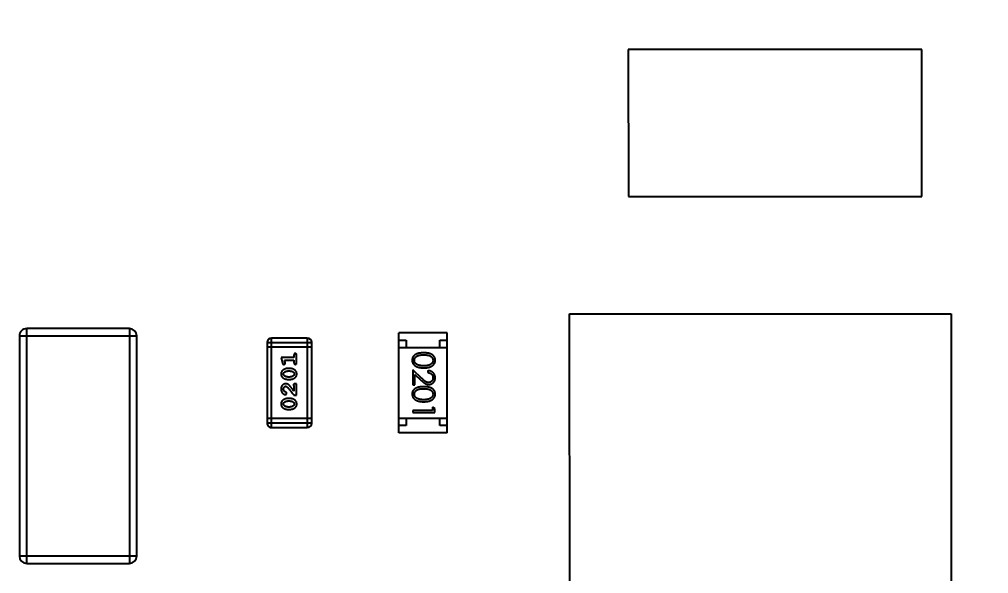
# Model space of a CAD drawing. Header units: millimetres. Extents: x 0 to 297, y 0 to 210.
# Drawn here: x 228.71 to 235.31, y 113.3 to 117.08 of the extents above; entities that cross this region are included whole.
import ezdxf

# ---------------------------------------------------------------- set-up
doc = ezdxf.new("R2010")
doc.units = ezdxf.units.MM
doc.header["$PDMODE"] = 3
doc.header["$PDSIZE"] = 8
doc.linetypes.add('solid', pattern=[0])
doc.layers.get('0').update_dxf_attribs({"linetype": 'CONTINUOUS'})
doc.layers.get('Defpoints').update_dxf_attribs({"linetype": 'CONTINUOUS'})
doc.layers.add('100', color=1, linetype='solid')
doc.styles.get("Standard").update_dxf_attribs({"font": 'txt', "width": 0.8})
doc.dimstyles.new('X0_5', dxfattribs={"dimscale": 0.5, "dimtxt": 2, "dimasz": 2, "dimexe": 1, "dimexo": 1, "dimgap": 0.5, "dimtad": 1, "dimtoh": 1, "dimzin": 0, "dimdsep": 46, "dimtxsty": 'STANDARD', "dimcen": 0, "dimclrd": 256, "dimclrt": 256, "dimadec": 0, "dimazin": 0, "dimtp": 0.1, "dimtm": 0.1, "dimtfac": 1, "dimtofl": 0, "dimtmove": 0, "dimatfit": 3, "dimfxl": 1, "dimtolj": 1, "dimtzin": 0, "dimarcsym": 0})

# ---------------------------------------------------------------- blocks, each defined once
blk = doc.blocks.new('*D6')
at = {"layer": '100', "color": 0, "lineweight": -2}
for p, q in [((235.3554, 146.3714), (248.7989, 146.3714)), ((235.3554, 77.3628), (248.7989, 77.3628))]:
    blk.add_line(p, q, dxfattribs=at)
at = {"layer": '100', "lineweight": -2}
blk.add_line((248.2989, 144.8714), (248.2989, 78.8628), dxfattribs=at)
at = {"layer": '100'}
for points in [[(248.5489, 144.8714), (248.0489, 144.8714), (248.2989, 146.3714)], [(248.0489, 78.8628), (248.5489, 78.8628), (248.2989, 77.3628)]]:
    blk.add_solid(points, dxfattribs=at)
at = {"layer": 'Defpoints', "color": 0}
for p in [(234.8554, 146.3714), (234.8554, 77.3628), (248.2989, 77.3628)]:
    blk.add_point(p, dxfattribs=at)
at = {"layer": '100', "insert": (247.2989, 111.8671), "char_height": 1.5, "attachment_point": 5, "rotation": 90}
blk.add_mtext('\\A1;69.00', dxfattribs=at)
blk = doc.blocks.new('*D11')
at = {"layer": '100', "color": 0, "lineweight": -2}
for p, q in [((231.8555, 141.871), (241.8371, 141.871)), ((231.8637, 81.871), (241.8371, 81.871))]:
    blk.add_line(p, q, dxfattribs=at)
at = {"layer": '100', "lineweight": -2}
blk.add_line((241.3371, 140.371), (241.3371, 83.371), dxfattribs=at)
at = {"layer": '100'}
for points in [[(241.5871, 140.371), (241.0871, 140.371), (241.3371, 141.871)], [(241.0871, 83.371), (241.5871, 83.371), (241.3371, 81.871)]]:
    blk.add_solid(points, dxfattribs=at)
at = {"layer": 'Defpoints', "color": 0}
for p in [(231.3555, 141.871), (231.3637, 81.871), (241.3371, 81.871)]:
    blk.add_point(p, dxfattribs=at)
at = {"layer": '100', "insert": (240.3371, 111.871), "char_height": 1.5, "attachment_point": 5, "rotation": 90}
blk.add_mtext('\\A1;60.00', dxfattribs=at)

msp = doc.modelspace()

# ---------------------------------------------------------------- linework, layer by layer
at = {"color": 7, "linetype": 'Continuous'}
for p, q in [((234.8592, 116.8714), (232.8592, 116.8712)), ((232.8592, 116.8712), (232.8594, 115.8712)), ((234.8594, 115.8714), (234.8592, 116.8714)), ((232.8594, 115.8712), (234.8594, 115.8714)), ((232.4595, 115.0711), (235.0595, 115.0714)), ((232.4599, 111.6711), (232.4595, 115.0711)), ((235.0595, 115.0714), (235.0599, 111.6715)), ((229.4594, 114.9706), (228.7594, 114.9706)), ((228.7596, 113.3706), (228.7594, 114.9706)), ((229.4594, 114.9706), (229.4596, 113.3706)), ((231.6244, 114.9411), (231.2944, 114.941)), ((231.2945, 114.261), (231.2944, 114.941)), ((231.6245, 114.2611), (231.6244, 114.9411)), ((228.7094, 114.9205), (229.5094, 114.9206)), ((228.7094, 114.9205), (228.7096, 113.4205)), ((229.5096, 113.4206), (229.5094, 114.9206)), ((230.3969, 114.8752), (230.7017, 114.8752)), ((230.3969, 114.8752), (230.397, 114.3266)), ((230.6712, 114.9057), (230.4274, 114.9057)), ((230.4275, 114.2961), (230.4274, 114.9057)), ((230.6712, 114.9057), (230.6713, 114.2961)), ((230.7018, 114.3266), (230.7017, 114.8752)), ((231.2944, 114.891), (231.3444, 114.891)), ((231.3444, 114.891), (231.3444, 114.841)), ((231.5744, 114.8911), (231.6244, 114.8911)), ((231.5744, 114.8411), (231.5744, 114.8911)), ((230.7017, 114.8448), (230.3969, 114.8447)), ((231.2944, 114.841), (231.6244, 114.8411)), ((230.5808, 114.7724), (230.4927, 114.7724)), ((230.4927, 114.7724), (230.5026, 114.7358)), ((230.5158, 114.7551), (230.5808, 114.7551)), ((230.52, 114.7401), (230.5158, 114.7551)), ((230.5808, 114.7897), (230.5808, 114.7724)), ((230.5808, 114.7551), (230.5808, 114.7378)), ((230.5981, 114.7378), (230.5981, 114.7897)), ((230.5551, 114.6984), (230.5373, 114.6984)), ((230.5548, 114.6811), (230.5376, 114.6811)), ((231.4518, 114.6315), (231.3897, 114.6896)), ((231.3897, 114.6896), (231.3897, 114.5877)), ((231.4936, 114.6839), (231.4936, 114.6704)), ((230.5373, 114.6245), (230.5551, 114.6245)), ((230.5376, 114.6418), (230.5548, 114.6418)), ((231.4051, 114.6575), (231.4452, 114.62)), ((231.4051, 114.5877), (231.4051, 114.6575)), ((230.5808, 114.5805), (230.5808, 114.5443)), ((230.5981, 114.5946), (230.5903, 114.5946)), ((230.5981, 114.5175), (230.5981, 114.5946)), ((231.3897, 114.5877), (231.4051, 114.5877)), ((230.5551, 114.4939), (230.5373, 114.4939)), ((230.5548, 114.4766), (230.5376, 114.4766)), ((230.5793, 114.5175), (230.5981, 114.5175)), ((230.5374, 114.42), (230.5551, 114.42)), ((230.5376, 114.4373), (230.5548, 114.4373)), ((231.5244, 114.4127), (231.3897, 114.4127)), ((231.3897, 114.4127), (231.3897, 114.3992)), ((231.5397, 114.427), (231.5244, 114.4358)), ((231.5244, 114.4358), (231.5244, 114.4127)), ((231.5397, 114.3993), (231.5397, 114.427)), ((230.7018, 114.3571), (230.397, 114.357)), ((231.2945, 114.361), (231.6245, 114.3611)), ((231.3445, 114.361), (231.3445, 114.311)), ((231.3897, 114.3992), (231.5397, 114.3993)), ((231.5745, 114.3111), (231.5745, 114.3611)), ((230.7018, 114.3266), (230.397, 114.3266)), ((230.4275, 114.2961), (230.6713, 114.2961)), ((231.3445, 114.311), (231.2945, 114.311)), ((231.6245, 114.3111), (231.5745, 114.3111)), ((231.6245, 114.2611), (231.2945, 114.261)), ((229.5096, 113.4206), (228.7096, 113.4205)), ((228.7596, 113.3706), (229.4596, 113.3706))]:
    msp.add_line(p, q, dxfattribs=at)
for centre, radius, start, end in [((228.7594, 114.9206), 0.05, 90.00738, 180.00738), ((229.4594, 114.9206), 0.05, 0.00738, 90.00738), ((230.4274, 114.8752), 0.0305, 90.00739, 180.00739), ((230.6712, 114.8752), 0.0305, 0.00739, 90.00739), ((230.4275, 114.3266), 0.0305, 180.00739, 270.00739), ((230.6713, 114.3266), 0.0305, 270.00739, 0.00739), ((228.7596, 113.4206), 0.05, 180.00738, 270.00738), ((229.4596, 113.4206), 0.05, 270.00738, 0.00738)]:
    msp.add_arc(centre, radius, start, end, dxfattribs=at)
for points, knots in [([(230.5894, 114.8007), (230.5888, 114.8007), (230.5877, 114.8006), (230.586, 114.8001), (230.5845, 114.7993), (230.5832, 114.7981), (230.5821, 114.7965), (230.5813, 114.7946), (230.5809, 114.7923), (230.5808, 114.7906), (230.5808, 114.7897)], [0, 0, 0, 0, 0.11517, 0.223509, 0.328254, 0.438012, 0.553651, 0.682263, 0.830856, 1, 1, 1, 1]), ([(230.5981, 114.7897), (230.5981, 114.7906), (230.598, 114.7923), (230.5976, 114.7946), (230.5969, 114.7966), (230.5958, 114.7981), (230.5944, 114.7993), (230.5929, 114.8001), (230.5912, 114.8006), (230.5901, 114.8007), (230.5894, 114.8007)], [0, 0, 0, 0, 0.169012, 0.317488, 0.445429, 0.560977, 0.67065, 0.776666, 0.88492, 1, 1, 1, 1]), ([(231.4646, 114.805), (231.4622, 114.805), (231.4576, 114.805), (231.4508, 114.8047), (231.4445, 114.8042), (231.4385, 114.8035), (231.433, 114.8026), (231.4279, 114.8015), (231.4231, 114.8002), (231.4188, 114.7987), (231.4148, 114.797), (231.4111, 114.7951), (231.4076, 114.7931), (231.4044, 114.7909), (231.4014, 114.7886), (231.3987, 114.7861), (231.3963, 114.7835), (231.3941, 114.7807), (231.3922, 114.7778), (231.3905, 114.7748), (231.389, 114.7717), (231.3879, 114.7685), (231.387, 114.7652), (231.3863, 114.7618), (231.3859, 114.7584), (231.3859, 114.756), (231.3859, 114.7549)], [0, 0, 0, 0, 0.068113, 0.132564, 0.193427, 0.250218, 0.303569, 0.353576, 0.400235, 0.443586, 0.484619, 0.524292, 0.56238, 0.599049, 0.63494, 0.669782, 0.704009, 0.737842, 0.771098, 0.803896, 0.836415, 0.868639, 0.900715, 0.933378, 0.966213, 1, 1, 1, 1]), ([(231.5435, 114.7549), (231.5435, 114.7561), (231.5435, 114.7584), (231.5431, 114.7619), (231.5424, 114.7652), (231.5415, 114.7685), (231.5403, 114.7717), (231.5389, 114.7748), (231.5371, 114.7779), (231.5352, 114.7808), (231.533, 114.7836), (231.5305, 114.7863), (231.5278, 114.7888), (231.5248, 114.7911), (231.5216, 114.7932), (231.5182, 114.7953), (231.5145, 114.7971), (231.5105, 114.7988), (231.5062, 114.8002), (231.5015, 114.8015), (231.4964, 114.8026), (231.4909, 114.8035), (231.4849, 114.8042), (231.4785, 114.8047), (231.4717, 114.805), (231.467, 114.805), (231.4646, 114.805)], [0, 0, 0, 0, 0.033742, 0.066533, 0.099153, 0.13154, 0.164087, 0.196563, 0.229707, 0.263315, 0.297504, 0.331686, 0.366482, 0.4021, 0.438958, 0.476748, 0.515985, 0.556589, 0.599519, 0.645765, 0.695487, 0.748721, 0.805687, 0.866754, 0.931405, 1, 1, 1, 1]), ([(230.5026, 114.7358), (230.5028, 114.7349), (230.5033, 114.7334), (230.5042, 114.7313), (230.5051, 114.7297), (230.5061, 114.7285), (230.5073, 114.7277), (230.5086, 114.7271), (230.5101, 114.7268), (230.5112, 114.7268), (230.5118, 114.7268)], [0, 0, 0, 0, 0.187321, 0.344927, 0.475328, 0.579604, 0.674244, 0.773631, 0.882025, 1, 1, 1, 1]), ([(230.5118, 114.7268), (230.5124, 114.7268), (230.5136, 114.7268), (230.5153, 114.7273), (230.517, 114.728), (230.5184, 114.729), (230.5195, 114.7302), (230.5204, 114.7316), (230.5209, 114.7331), (230.521, 114.7341), (230.521, 114.7346)], [0, 0, 0, 0, 0.138815, 0.27042, 0.39836, 0.52875, 0.654955, 0.771147, 0.884581, 1, 1, 1, 1]), ([(230.521, 114.7346), (230.521, 114.735), (230.521, 114.7357), (230.5207, 114.737), (230.5204, 114.7384), (230.5201, 114.7395), (230.52, 114.7401)], [0, 0, 0, 0, 0.183151, 0.413144, 0.682305, 1, 1, 1, 1]), ([(230.5808, 114.7378), (230.5808, 114.7369), (230.5809, 114.7352), (230.5813, 114.7329), (230.5821, 114.7309), (230.5831, 114.7293), (230.5845, 114.7282), (230.586, 114.7274), (230.5877, 114.7269), (230.5888, 114.7268), (230.5895, 114.7268)], [0, 0, 0, 0, 0.169102, 0.317658, 0.446239, 0.563118, 0.671828, 0.776546, 0.884858, 1, 1, 1, 1]), ([(230.5895, 114.7268), (230.5901, 114.7268), (230.5912, 114.7269), (230.5929, 114.7274), (230.5944, 114.7282), (230.5958, 114.7293), (230.5969, 114.7309), (230.5976, 114.7329), (230.598, 114.7352), (230.5981, 114.7369), (230.5981, 114.7378)], [0, 0, 0, 0, 0.115051, 0.223278, 0.329269, 0.437893, 0.554681, 0.682591, 0.83103, 1, 1, 1, 1]), ([(231.3859, 114.7549), (231.3859, 114.7537), (231.3859, 114.7513), (231.3864, 114.7478), (231.387, 114.7443), (231.3879, 114.741), (231.3892, 114.7377), (231.3906, 114.7345), (231.3924, 114.7315), (231.3943, 114.7284), (231.3966, 114.7255), (231.3991, 114.7228), (231.4019, 114.7202), (231.4049, 114.7178), (231.4082, 114.7156), (231.4118, 114.7135), (231.4156, 114.7116), (231.4197, 114.7098), (231.4241, 114.7082), (231.4288, 114.7069), (231.4339, 114.7057), (231.4394, 114.7047), (231.4452, 114.704), (231.4513, 114.7035), (231.4579, 114.7032), (231.4624, 114.7031), (231.4646, 114.7031)], [0, 0, 0, 0, 0.033824, 0.067298, 0.10028, 0.133019, 0.165736, 0.198792, 0.232372, 0.266409, 0.301016, 0.336196, 0.371972, 0.408574, 0.446394, 0.485225, 0.525372, 0.567224, 0.611081, 0.65775, 0.70702, 0.759235, 0.814484, 0.873227, 0.934937, 1, 1, 1, 1]), ([(231.4012, 114.7544), (231.4013, 114.7561), (231.4015, 114.7594), (231.4028, 114.7642), (231.4049, 114.769), (231.4072, 114.7727), (231.4095, 114.7756), (231.4115, 114.7777), (231.4136, 114.7795), (231.4159, 114.7813), (231.4184, 114.783), (231.4211, 114.7844), (231.424, 114.7858), (231.4272, 114.787), (231.4306, 114.7881), (231.4343, 114.789), (231.4385, 114.7898), (231.443, 114.7905), (231.4479, 114.7909), (231.4532, 114.7913), (231.4588, 114.7915), (231.4627, 114.7916), (231.4647, 114.7916)], [0, 0, 0, 0, 0.060034, 0.120278, 0.182348, 0.247919, 0.281641, 0.315701, 0.350322, 0.385703, 0.421819, 0.459196, 0.497866, 0.538301, 0.58121, 0.628183, 0.679403, 0.734699, 0.794074, 0.858416, 0.927049, 1, 1, 1, 1]), ([(231.427, 114.7222), (231.4259, 114.7226), (231.4239, 114.7234), (231.421, 114.7247), (231.4182, 114.7262), (231.4157, 114.7278), (231.4134, 114.7295), (231.4113, 114.7314), (231.4094, 114.7334), (231.4071, 114.7362), (231.4048, 114.7399), (231.4028, 114.7446), (231.4014, 114.7494), (231.4013, 114.7528), (231.4012, 114.7544)], [0, 0, 0, 0, 0.075949, 0.148549, 0.218996, 0.286119, 0.351826, 0.416074, 0.478265, 0.540325, 0.660405, 0.774606, 0.887187, 1, 1, 1, 1]), ([(231.4646, 114.7031), (231.4669, 114.7031), (231.4714, 114.7032), (231.478, 114.7035), (231.4842, 114.704), (231.4901, 114.7048), (231.4955, 114.7057), (231.5007, 114.7069), (231.5054, 114.7083), (231.5098, 114.7099), (231.5139, 114.7117), (231.5178, 114.7136), (231.5213, 114.7157), (231.5246, 114.718), (231.5276, 114.7204), (231.5304, 114.723), (231.5329, 114.7257), (231.5352, 114.7286), (231.5372, 114.7315), (231.5389, 114.7346), (231.5403, 114.7378), (231.5415, 114.7411), (231.5424, 114.7444), (231.5431, 114.7478), (231.5435, 114.7513), (231.5435, 114.7537), (231.5435, 114.7549)], [0, 0, 0, 0, 0.065278, 0.127205, 0.186168, 0.241675, 0.294115, 0.343609, 0.390387, 0.434463, 0.476646, 0.517002, 0.555936, 0.593716, 0.630057, 0.665601, 0.700745, 0.734917, 0.768681, 0.802087, 0.834849, 0.867433, 0.900138, 0.932806, 0.966212, 1, 1, 1, 1]), ([(231.4647, 114.7916), (231.4667, 114.7916), (231.4706, 114.7915), (231.4763, 114.7913), (231.4816, 114.7909), (231.4865, 114.7904), (231.491, 114.7898), (231.4951, 114.789), (231.4989, 114.7881), (231.5023, 114.787), (231.5054, 114.7858), (231.5083, 114.7844), (231.511, 114.7829), (231.5135, 114.7813), (231.5159, 114.7795), (231.518, 114.7776), (231.5199, 114.7756), (231.5222, 114.7728), (231.5245, 114.769), (231.5267, 114.7643), (231.5279, 114.7594), (231.5281, 114.7561), (231.5282, 114.7544)], [0, 0, 0, 0, 0.073302, 0.142286, 0.206253, 0.266017, 0.321612, 0.372532, 0.419497, 0.462398, 0.502825, 0.541489, 0.579034, 0.615143, 0.650298, 0.684912, 0.718701, 0.752189, 0.817245, 0.879117, 0.939613, 1, 1, 1, 1]), ([(231.5282, 114.7544), (231.5281, 114.7528), (231.5279, 114.7495), (231.5267, 114.7447), (231.5245, 114.74), (231.5222, 114.7362), (231.5199, 114.7334), (231.5179, 114.7313), (231.5157, 114.7294), (231.5132, 114.7276), (231.5105, 114.7259), (231.5075, 114.7243), (231.5043, 114.7229), (231.5009, 114.7216), (231.4972, 114.7204), (231.4934, 114.7193), (231.4892, 114.7185), (231.4848, 114.7178), (231.4801, 114.7173), (231.4752, 114.7168), (231.47, 114.7166), (231.4665, 114.7166), (231.4647, 114.7166)], [0, 0, 0, 0, 0.059689, 0.119507, 0.181075, 0.246162, 0.279894, 0.314468, 0.350403, 0.387474, 0.426147, 0.466624, 0.508745, 0.553328, 0.600058, 0.649177, 0.700552, 0.754894, 0.811825, 0.871514, 0.934319, 1, 1, 1, 1]), ([(230.5373, 114.6984), (230.5362, 114.6984), (230.5341, 114.6984), (230.5309, 114.6981), (230.5278, 114.6976), (230.5247, 114.6969), (230.5216, 114.696), (230.5186, 114.6948), (230.5156, 114.6936), (230.5128, 114.6921), (230.51, 114.6905), (230.5075, 114.6888), (230.5052, 114.6872), (230.5031, 114.6855), (230.5012, 114.6838), (230.4996, 114.6821), (230.4981, 114.6803), (230.4966, 114.678), (230.495, 114.6748), (230.4937, 114.6706), (230.4929, 114.6661), (230.4928, 114.6629), (230.4927, 114.6613)], [0, 0, 0, 0, 0.049855, 0.099516, 0.148482, 0.19758, 0.246804, 0.296268, 0.346517, 0.397047, 0.446826, 0.49336, 0.537801, 0.579207, 0.617974, 0.654833, 0.689171, 0.722088, 0.786392, 0.853518, 0.924186, 1, 1, 1, 1]), ([(230.51, 114.6614), (230.51, 114.662), (230.5101, 114.6633), (230.5103, 114.6651), (230.5107, 114.6668), (230.5113, 114.6684), (230.5121, 114.6698), (230.513, 114.6712), (230.514, 114.6725), (230.5149, 114.6732), (230.5153, 114.6736)], [0, 0, 0, 0, 0.138115, 0.270177, 0.397547, 0.520057, 0.63869, 0.757499, 0.878226, 1, 1, 1, 1]), ([(230.5153, 114.6736), (230.5161, 114.6742), (230.5177, 114.6754), (230.5202, 114.6769), (230.5229, 114.6782), (230.5256, 114.6793), (230.5285, 114.6801), (230.5314, 114.6807), (230.5345, 114.6811), (230.5365, 114.6811), (230.5376, 114.6811)], [0, 0, 0, 0, 0.125331, 0.248948, 0.371201, 0.494032, 0.616811, 0.742104, 0.868849, 1, 1, 1, 1]), ([(230.5548, 114.6811), (230.5559, 114.6811), (230.5579, 114.6811), (230.561, 114.6807), (230.5639, 114.6802), (230.5667, 114.6793), (230.5694, 114.6784), (230.5719, 114.6771), (230.5744, 114.6756), (230.5758, 114.6745), (230.5766, 114.6739)], [0, 0, 0, 0, 0.135449, 0.266263, 0.393429, 0.516942, 0.639128, 0.758779, 0.879341, 1, 1, 1, 1]), ([(230.5997, 114.6616), (230.5997, 114.663), (230.5996, 114.6658), (230.5989, 114.6699), (230.5977, 114.6737), (230.5961, 114.6773), (230.5941, 114.6806), (230.5916, 114.6837), (230.5887, 114.6865), (230.5853, 114.6889), (230.5817, 114.6911), (230.578, 114.6931), (230.5743, 114.6947), (230.5705, 114.6961), (230.5667, 114.6971), (230.5629, 114.6979), (230.559, 114.6984), (230.5564, 114.6984), (230.5551, 114.6984)], [0, 0, 0, 0, 0.067217, 0.131051, 0.19272, 0.252824, 0.312745, 0.373449, 0.436041, 0.501494, 0.567761, 0.632087, 0.695096, 0.757109, 0.817993, 0.878657, 0.939311, 1, 1, 1, 1]), ([(230.5766, 114.6739), (230.577, 114.6735), (230.5779, 114.6727), (230.5791, 114.6714), (230.5801, 114.6699), (230.581, 114.6684), (230.5816, 114.6669), (230.582, 114.6652), (230.5823, 114.6634), (230.5824, 114.6622), (230.5824, 114.6616)], [0, 0, 0, 0, 0.129853, 0.25607, 0.380154, 0.49978, 0.62208, 0.743277, 0.868791, 1, 1, 1, 1]), ([(231.4647, 114.7166), (231.4629, 114.7166), (231.4594, 114.7166), (231.4541, 114.7169), (231.4491, 114.7173), (231.4443, 114.7179), (231.4397, 114.7188), (231.4353, 114.7197), (231.431, 114.7209), (231.4283, 114.7218), (231.427, 114.7222)], [0, 0, 0, 0, 0.141157, 0.277773, 0.409244, 0.535676, 0.657497, 0.775458, 0.889412, 1, 1, 1, 1]), ([(231.5436, 114.635), (231.5435, 114.6366), (231.5434, 114.6399), (231.5428, 114.6448), (231.5416, 114.6494), (231.5401, 114.6538), (231.5381, 114.658), (231.5357, 114.662), (231.5328, 114.6659), (231.5295, 114.6694), (231.5259, 114.6727), (231.522, 114.6756), (231.5179, 114.678), (231.5135, 114.68), (231.5088, 114.6817), (231.504, 114.6828), (231.4988, 114.6836), (231.4953, 114.6838), (231.4936, 114.6839)], [0, 0, 0, 0, 0.06445, 0.126725, 0.187421, 0.247417, 0.306749, 0.366595, 0.427749, 0.490235, 0.553031, 0.614805, 0.676505, 0.738096, 0.801021, 0.864897, 0.931209, 1, 1, 1, 1]), ([(231.4936, 114.6704), (231.4949, 114.6703), (231.4975, 114.67), (231.5013, 114.6693), (231.5048, 114.6684), (231.5081, 114.6671), (231.5112, 114.6656), (231.5141, 114.6639), (231.5167, 114.6619), (231.5191, 114.6596), (231.5212, 114.6571), (231.5231, 114.6545), (231.5247, 114.6518), (231.5259, 114.6488), (231.5269, 114.6457), (231.5277, 114.6425), (231.5281, 114.6391), (231.5281, 114.6368), (231.5282, 114.6357)], [0, 0, 0, 0, 0.073648, 0.143686, 0.210962, 0.275557, 0.338064, 0.399311, 0.4594, 0.51934, 0.579024, 0.637809, 0.695959, 0.754122, 0.813113, 0.873453, 0.935561, 1, 1, 1, 1]), ([(230.4927, 114.6613), (230.4928, 114.6599), (230.4928, 114.657), (230.4935, 114.653), (230.4947, 114.6491), (230.4962, 114.6455), (230.4983, 114.6423), (230.5008, 114.6392), (230.5038, 114.6364), (230.5072, 114.634), (230.5108, 114.6318), (230.5145, 114.6298), (230.5182, 114.6282), (230.5219, 114.6268), (230.5257, 114.6258), (230.5296, 114.625), (230.5334, 114.6246), (230.536, 114.6245), (230.5373, 114.6245)], [0, 0, 0, 0, 0.06692, 0.130834, 0.19258, 0.252759, 0.312631, 0.373411, 0.436359, 0.501894, 0.568244, 0.632472, 0.69556, 0.757163, 0.818592, 0.878885, 0.939235, 1, 1, 1, 1]), ([(230.5158, 114.6491), (230.5154, 114.6495), (230.5145, 114.6503), (230.5133, 114.6516), (230.5123, 114.653), (230.5114, 114.6545), (230.5108, 114.6561), (230.5104, 114.6578), (230.5101, 114.6596), (230.51, 114.6608), (230.51, 114.6614)], [0, 0, 0, 0, 0.13042, 0.256046, 0.378133, 0.498725, 0.620452, 0.742761, 0.869406, 1, 1, 1, 1]), ([(230.5376, 114.6418), (230.5365, 114.6418), (230.5345, 114.6419), (230.5314, 114.6422), (230.5285, 114.6428), (230.5257, 114.6436), (230.523, 114.6446), (230.5205, 114.6459), (230.518, 114.6473), (230.5166, 114.6485), (230.5158, 114.6491)], [0, 0, 0, 0, 0.135446, 0.266257, 0.393419, 0.517936, 0.639137, 0.758785, 0.879345, 1, 1, 1, 1]), ([(230.5771, 114.6495), (230.5763, 114.6488), (230.5747, 114.6476), (230.5722, 114.6461), (230.5696, 114.6447), (230.5668, 114.6437), (230.5639, 114.6429), (230.561, 114.6422), (230.5579, 114.6419), (230.5559, 114.6418), (230.5548, 114.6418)], [0, 0, 0, 0, 0.124927, 0.248361, 0.370889, 0.492583, 0.61616, 0.741472, 0.869044, 1, 1, 1, 1]), ([(230.5551, 114.6245), (230.5562, 114.6245), (230.5583, 114.6246), (230.5615, 114.6249), (230.5646, 114.6254), (230.5677, 114.6261), (230.5707, 114.6269), (230.5737, 114.6281), (230.5767, 114.6293), (230.5796, 114.6308), (230.5823, 114.6324), (230.5848, 114.634), (230.5871, 114.6356), (230.5893, 114.6373), (230.5911, 114.639), (230.5928, 114.6407), (230.5942, 114.6424), (230.5958, 114.6448), (230.5974, 114.648), (230.5987, 114.6522), (230.5995, 114.6567), (230.5996, 114.6599), (230.5997, 114.6616)], [0, 0, 0, 0, 0.049886, 0.09882, 0.148132, 0.19689, 0.246038, 0.295176, 0.345305, 0.395692, 0.445312, 0.491875, 0.535813, 0.577009, 0.616081, 0.652689, 0.687585, 0.720206, 0.785062, 0.85223, 0.923759, 1, 1, 1, 1]), ([(230.5824, 114.6616), (230.5824, 114.661), (230.5824, 114.6597), (230.5821, 114.6579), (230.5817, 114.6562), (230.5811, 114.6546), (230.5803, 114.6532), (230.5794, 114.6518), (230.5783, 114.6506), (230.5775, 114.6498), (230.5771, 114.6495)], [0, 0, 0, 0, 0.139844, 0.271849, 0.399162, 0.521619, 0.6402, 0.758957, 0.87828, 1, 1, 1, 1]), ([(231.4452, 114.62), (231.4467, 114.6185), (231.4497, 114.6158), (231.454, 114.6118), (231.4581, 114.6083), (231.462, 114.6051), (231.4656, 114.6022), (231.469, 114.5998), (231.4722, 114.5977), (231.476, 114.5953), (231.4808, 114.593), (231.4867, 114.5911), (231.4927, 114.5899), (231.4969, 114.5897), (231.499, 114.5896)], [0, 0, 0, 0, 0.09953, 0.192079, 0.277712, 0.357454, 0.429648, 0.495771, 0.555538, 0.608657, 0.707578, 0.804328, 0.901298, 1, 1, 1, 1]), ([(231.4978, 114.6031), (231.4961, 114.6032), (231.4929, 114.6033), (231.4881, 114.6043), (231.4835, 114.606), (231.4797, 114.608), (231.4765, 114.6101), (231.4739, 114.6119), (231.4709, 114.6143), (231.4676, 114.6169), (231.4641, 114.62), (231.4603, 114.6235), (231.4561, 114.6273), (231.4533, 114.63), (231.4518, 114.6315)], [0, 0, 0, 0, 0.088014, 0.174976, 0.2638, 0.355443, 0.406413, 0.465519, 0.533076, 0.609353, 0.693899, 0.787171, 0.889197, 1, 1, 1, 1]), ([(231.5282, 114.6357), (231.5281, 114.6345), (231.5281, 114.6323), (231.5277, 114.6291), (231.527, 114.626), (231.526, 114.623), (231.5247, 114.6202), (231.5232, 114.6175), (231.5213, 114.6149), (231.5192, 114.6125), (231.517, 114.6103), (231.5145, 114.6084), (231.512, 114.6068), (231.5094, 114.6054), (231.5066, 114.6044), (231.5038, 114.6037), (231.5008, 114.6032), (231.4988, 114.6031), (231.4978, 114.6031)], [0, 0, 0, 0, 0.068027, 0.133505, 0.19695, 0.26027, 0.322741, 0.384982, 0.448465, 0.513424, 0.578224, 0.640011, 0.700094, 0.760067, 0.819012, 0.877878, 0.938035, 1, 1, 1, 1]), ([(231.499, 114.5896), (231.5005, 114.5897), (231.5034, 114.5898), (231.5077, 114.5903), (231.5118, 114.5914), (231.5159, 114.5927), (231.5197, 114.5945), (231.5234, 114.5967), (231.527, 114.5992), (231.5303, 114.6021), (231.5335, 114.6053), (231.5361, 114.6089), (231.5384, 114.6126), (231.5404, 114.6166), (231.5418, 114.6209), (231.5428, 114.6254), (231.5434, 114.6301), (231.5435, 114.6333), (231.5436, 114.635)], [0, 0, 0, 0, 0.06271, 0.123347, 0.183401, 0.242828, 0.302097, 0.36242, 0.423725, 0.487032, 0.550491, 0.612709, 0.674265, 0.73617, 0.799211, 0.863483, 0.930525, 1, 1, 1, 1]), ([(230.5255, 114.5946), (230.5244, 114.5946), (230.5222, 114.5945), (230.5189, 114.594), (230.5158, 114.5932), (230.5129, 114.5921), (230.51, 114.5906), (230.5073, 114.5888), (230.5047, 114.5867), (230.5023, 114.5843), (230.5, 114.5817), (230.4981, 114.5788), (230.4964, 114.5758), (230.495, 114.5726), (230.494, 114.5692), (230.4932, 114.5656), (230.4928, 114.5618), (230.4928, 114.5592), (230.4927, 114.5579)], [0, 0, 0, 0, 0.060981, 0.120256, 0.178148, 0.236115, 0.293993, 0.352864, 0.413358, 0.476056, 0.539296, 0.602396, 0.665116, 0.728325, 0.792919, 0.859317, 0.928302, 1, 1, 1, 1]), ([(230.4927, 114.5579), (230.4928, 114.5562), (230.4929, 114.5529), (230.4938, 114.5479), (230.4952, 114.5432), (230.4972, 114.5387), (230.4996, 114.5346), (230.5025, 114.5309), (230.5057, 114.5278), (230.5093, 114.5252), (230.5129, 114.5233), (230.5162, 114.5218), (230.5192, 114.5209), (230.5212, 114.5207), (230.5221, 114.5207)], [0, 0, 0, 0, 0.098286, 0.193983, 0.289056, 0.384352, 0.477435, 0.566197, 0.652355, 0.737986, 0.818188, 0.887401, 0.94802, 1, 1, 1, 1]), ([(230.51, 114.5578), (230.5101, 114.5592), (230.5102, 114.5619), (230.511, 114.5657), (230.5124, 114.5691), (230.5143, 114.572), (230.5166, 114.5743), (230.519, 114.5761), (230.5218, 114.5771), (230.5236, 114.5772), (230.5246, 114.5773)], [0, 0, 0, 0, 0.156344, 0.299348, 0.4327, 0.561, 0.682299, 0.791883, 0.89611, 1, 1, 1, 1]), ([(230.5154, 114.5429), (230.515, 114.5434), (230.5141, 114.5444), (230.513, 114.5461), (230.5121, 114.5478), (230.5114, 114.5496), (230.5108, 114.5515), (230.5104, 114.5535), (230.5101, 114.5556), (230.51, 114.5571), (230.51, 114.5578)], [0, 0, 0, 0, 0.121873, 0.243139, 0.363336, 0.485133, 0.607572, 0.734701, 0.864814, 1, 1, 1, 1]), ([(230.5239, 114.538), (230.523, 114.5383), (230.5213, 114.5389), (230.519, 114.5401), (230.517, 114.5414), (230.5159, 114.5424), (230.5154, 114.5429)], [0, 0, 0, 0, 0.285518, 0.544185, 0.781367, 1, 1, 1, 1]), ([(230.5305, 114.5295), (230.5305, 114.53), (230.5304, 114.5309), (230.5302, 114.5323), (230.5297, 114.5336), (230.529, 114.5347), (230.5281, 114.5357), (230.5269, 114.5366), (230.5255, 114.5374), (230.5245, 114.5378), (230.5239, 114.538)], [0, 0, 0, 0, 0.127347, 0.246131, 0.359406, 0.470543, 0.586092, 0.711469, 0.847022, 1, 1, 1, 1]), ([(230.5246, 114.5773), (230.5253, 114.5772), (230.527, 114.5771), (230.5294, 114.5761), (230.5319, 114.5746), (230.5334, 114.5733), (230.5343, 114.5725)], [0, 0, 0, 0, 0.212836, 0.442809, 0.70317, 1, 1, 1, 1]), ([(230.5538, 114.5778), (230.553, 114.5787), (230.5515, 114.5804), (230.5493, 114.5828), (230.5472, 114.5849), (230.5452, 114.5868), (230.5433, 114.5884), (230.5416, 114.5897), (230.5399, 114.5909), (230.5379, 114.592), (230.5353, 114.593), (230.5322, 114.594), (230.5289, 114.5945), (230.5266, 114.5946), (230.5255, 114.5946)], [0, 0, 0, 0, 0.103002, 0.197728, 0.285279, 0.365235, 0.437224, 0.502446, 0.560545, 0.611446, 0.707576, 0.80349, 0.900532, 1, 1, 1, 1]), ([(230.5343, 114.5725), (230.5347, 114.5721), (230.5357, 114.5711), (230.5373, 114.5695), (230.539, 114.5676), (230.5409, 114.5655), (230.543, 114.563), (230.5454, 114.5603), (230.5479, 114.5573), (230.5506, 114.554), (230.5535, 114.5504), (230.5566, 114.5465), (230.5599, 114.5424), (230.5634, 114.538), (230.5671, 114.5332), (230.571, 114.5283), (230.5751, 114.523), (230.5778, 114.5194), (230.5793, 114.5175)], [0, 0, 0, 0, 0.026647, 0.057942, 0.094152, 0.134806, 0.180631, 0.231142, 0.286385, 0.346321, 0.411439, 0.481035, 0.555329, 0.634592, 0.718826, 0.807759, 0.901393, 1, 1, 1, 1]), ([(230.5808, 114.5443), (230.5793, 114.5463), (230.5763, 114.5501), (230.572, 114.5556), (230.568, 114.5605), (230.5644, 114.565), (230.5613, 114.5689), (230.5584, 114.5724), (230.556, 114.5753), (230.5545, 114.577), (230.5538, 114.5778)], [0, 0, 0, 0, 0.176662, 0.337826, 0.484741, 0.617764, 0.73494, 0.837793, 0.926412, 1, 1, 1, 1]), ([(230.5903, 114.5946), (230.5892, 114.5946), (230.5872, 114.5946), (230.5845, 114.5941), (230.5823, 114.5934), (230.5805, 114.5924), (230.5792, 114.5911), (230.5783, 114.5895), (230.5778, 114.5878), (230.5777, 114.5866), (230.5777, 114.586)], [0, 0, 0, 0, 0.1844, 0.34094, 0.473574, 0.586824, 0.690029, 0.789175, 0.890445, 1, 1, 1, 1]), ([(230.5777, 114.586), (230.5777, 114.5855), (230.5778, 114.5846), (230.5785, 114.5832), (230.5795, 114.5818), (230.5803, 114.5809), (230.5808, 114.5805)], [0, 0, 0, 0, 0.20611, 0.432681, 0.695597, 1, 1, 1, 1]), ([(231.4647, 114.5743), (231.4623, 114.5742), (231.4576, 114.5742), (231.4509, 114.5739), (231.4445, 114.5734), (231.4386, 114.5727), (231.433, 114.5718), (231.4279, 114.5707), (231.4232, 114.5694), (231.4188, 114.5679), (231.4148, 114.5662), (231.4111, 114.5643), (231.4076, 114.5623), (231.4044, 114.5601), (231.4015, 114.5578), (231.3987, 114.5554), (231.3963, 114.5527), (231.3941, 114.5499), (231.3922, 114.547), (231.3905, 114.544), (231.389, 114.5409), (231.3879, 114.5377), (231.387, 114.5344), (231.3863, 114.5311), (231.3859, 114.5276), (231.3859, 114.5253), (231.3859, 114.5241)], [0, 0, 0, 0, 0.068113, 0.132564, 0.193427, 0.250218, 0.303569, 0.353576, 0.400235, 0.443586, 0.484619, 0.524292, 0.56238, 0.599049, 0.63494, 0.669782, 0.704009, 0.737842, 0.771098, 0.803896, 0.836415, 0.868639, 0.900715, 0.933378, 0.966213, 1, 1, 1, 1]), ([(231.4013, 114.5236), (231.4013, 114.5253), (231.4015, 114.5286), (231.4028, 114.5335), (231.4049, 114.5382), (231.4073, 114.542), (231.4096, 114.5448), (231.4115, 114.5469), (231.4136, 114.5488), (231.4159, 114.5506), (231.4185, 114.5522), (231.4212, 114.5536), (231.4241, 114.555), (231.4272, 114.5563), (231.4306, 114.5573), (231.4344, 114.5583), (231.4385, 114.559), (231.443, 114.5597), (231.4479, 114.5602), (231.4532, 114.5605), (231.4588, 114.5608), (231.4627, 114.5608), (231.4647, 114.5608)], [0, 0, 0, 0, 0.060034, 0.120278, 0.182348, 0.247919, 0.281641, 0.315701, 0.350322, 0.385703, 0.421819, 0.459196, 0.497866, 0.538301, 0.58121, 0.628183, 0.679403, 0.734699, 0.794074, 0.858416, 0.927049, 1, 1, 1, 1]), ([(231.5436, 114.5241), (231.5436, 114.5253), (231.5435, 114.5276), (231.5431, 114.5311), (231.5425, 114.5345), (231.5415, 114.5377), (231.5403, 114.541), (231.5389, 114.5441), (231.5372, 114.5471), (231.5352, 114.5501), (231.533, 114.5529), (231.5306, 114.5555), (231.5278, 114.558), (231.5249, 114.5603), (231.5217, 114.5625), (231.5182, 114.5645), (231.5145, 114.5663), (231.5105, 114.568), (231.5062, 114.5695), (231.5015, 114.5708), (231.4964, 114.5719), (231.4909, 114.5727), (231.4849, 114.5734), (231.4785, 114.5739), (231.4717, 114.5742), (231.4671, 114.5742), (231.4647, 114.5743)], [0, 0, 0, 0, 0.033742, 0.066533, 0.099153, 0.13154, 0.164087, 0.196563, 0.229707, 0.263315, 0.297504, 0.331686, 0.366482, 0.4021, 0.438958, 0.476748, 0.515985, 0.556589, 0.599519, 0.645765, 0.695487, 0.748721, 0.805687, 0.866754, 0.931405, 1, 1, 1, 1]), ([(231.4647, 114.5608), (231.4667, 114.5608), (231.4706, 114.5608), (231.4763, 114.5605), (231.4816, 114.5602), (231.4865, 114.5597), (231.491, 114.5591), (231.4952, 114.5582), (231.4989, 114.5573), (231.5023, 114.5562), (231.5054, 114.555), (231.5083, 114.5536), (231.511, 114.5521), (231.5135, 114.5505), (231.5159, 114.5488), (231.518, 114.5469), (231.52, 114.5449), (231.5222, 114.542), (231.5246, 114.5382), (231.5267, 114.5335), (231.5279, 114.5286), (231.5281, 114.5253), (231.5282, 114.5237)], [0, 0, 0, 0, 0.073302, 0.142286, 0.206253, 0.266017, 0.321612, 0.372532, 0.419497, 0.462398, 0.502825, 0.541489, 0.579034, 0.615143, 0.650298, 0.684912, 0.718701, 0.752189, 0.817245, 0.879117, 0.939613, 1, 1, 1, 1]), ([(230.5373, 114.4939), (230.5363, 114.4939), (230.5341, 114.4939), (230.5309, 114.4936), (230.5278, 114.493), (230.5247, 114.4924), (230.5217, 114.4914), (230.5186, 114.4903), (230.5157, 114.489), (230.5128, 114.4875), (230.5101, 114.4859), (230.5075, 114.4843), (230.5052, 114.4826), (230.5031, 114.481), (230.5012, 114.4793), (230.4996, 114.4776), (230.4982, 114.4758), (230.4966, 114.4735), (230.495, 114.4703), (230.4937, 114.4661), (230.4929, 114.4616), (230.4928, 114.4584), (230.4927, 114.4568)], [0, 0, 0, 0, 0.049855, 0.099516, 0.148482, 0.19758, 0.246804, 0.296268, 0.346517, 0.397047, 0.446826, 0.49336, 0.537801, 0.579207, 0.617974, 0.654833, 0.689171, 0.722088, 0.786392, 0.853518, 0.924186, 1, 1, 1, 1]), ([(230.5153, 114.4691), (230.5161, 114.4697), (230.5177, 114.4709), (230.5203, 114.4724), (230.5229, 114.4737), (230.5257, 114.4748), (230.5285, 114.4756), (230.5315, 114.4762), (230.5345, 114.4766), (230.5366, 114.4766), (230.5376, 114.4766)], [0, 0, 0, 0, 0.125331, 0.248948, 0.371201, 0.494032, 0.616811, 0.742104, 0.868849, 1, 1, 1, 1]), ([(230.5221, 114.5207), (230.5226, 114.5207), (230.5237, 114.5208), (230.5252, 114.5213), (230.5267, 114.5221), (230.528, 114.5232), (230.5291, 114.5246), (230.5299, 114.5261), (230.5304, 114.5278), (230.5305, 114.5289), (230.5305, 114.5295)], [0, 0, 0, 0, 0.120856, 0.239483, 0.360995, 0.490166, 0.620982, 0.746416, 0.870253, 1, 1, 1, 1]), ([(230.5548, 114.4766), (230.5559, 114.4766), (230.558, 114.4765), (230.561, 114.4762), (230.564, 114.4757), (230.5667, 114.4748), (230.5694, 114.4739), (230.572, 114.4726), (230.5744, 114.4711), (230.5759, 114.47), (230.5766, 114.4694)], [0, 0, 0, 0, 0.135449, 0.266263, 0.393429, 0.516942, 0.639128, 0.758779, 0.879341, 1, 1, 1, 1]), ([(230.5997, 114.457), (230.5997, 114.4585), (230.5996, 114.4613), (230.5989, 114.4654), (230.5978, 114.4692), (230.5962, 114.4728), (230.5942, 114.4761), (230.5916, 114.4792), (230.5887, 114.482), (230.5853, 114.4844), (230.5817, 114.4866), (230.578, 114.4886), (230.5743, 114.4902), (230.5705, 114.4916), (230.5667, 114.4926), (230.5629, 114.4934), (230.559, 114.4938), (230.5564, 114.4939), (230.5551, 114.4939)], [0, 0, 0, 0, 0.067217, 0.131051, 0.19272, 0.252824, 0.312745, 0.373449, 0.436041, 0.501494, 0.567761, 0.632087, 0.695096, 0.757109, 0.817993, 0.878657, 0.939311, 1, 1, 1, 1]), ([(230.5766, 114.4694), (230.5771, 114.469), (230.578, 114.4682), (230.5792, 114.4668), (230.5802, 114.4654), (230.581, 114.4639), (230.5816, 114.4623), (230.5821, 114.4607), (230.5824, 114.4589), (230.5824, 114.4577), (230.5824, 114.4571)], [0, 0, 0, 0, 0.129853, 0.25607, 0.380154, 0.49978, 0.62208, 0.743277, 0.868791, 1, 1, 1, 1]), ([(231.3859, 114.5241), (231.3859, 114.5229), (231.3859, 114.5205), (231.3864, 114.517), (231.387, 114.5136), (231.388, 114.5102), (231.3892, 114.507), (231.3906, 114.5038), (231.3924, 114.5007), (231.3944, 114.4977), (231.3966, 114.4948), (231.3992, 114.4921), (231.4019, 114.4894), (231.405, 114.487), (231.4083, 114.4848), (231.4118, 114.4827), (231.4156, 114.4808), (231.4197, 114.479), (231.4241, 114.4774), (231.4288, 114.4761), (231.4339, 114.4749), (231.4394, 114.4739), (231.4452, 114.4732), (231.4514, 114.4727), (231.4579, 114.4724), (231.4624, 114.4724), (231.4647, 114.4723)], [0, 0, 0, 0, 0.033824, 0.067298, 0.10028, 0.133019, 0.165736, 0.198792, 0.232372, 0.266409, 0.301016, 0.336196, 0.371972, 0.408574, 0.446394, 0.485225, 0.525372, 0.567224, 0.611081, 0.65775, 0.70702, 0.759235, 0.814484, 0.873227, 0.934937, 1, 1, 1, 1]), ([(231.427, 114.4915), (231.426, 114.4919), (231.4239, 114.4926), (231.421, 114.4939), (231.4183, 114.4954), (231.4157, 114.497), (231.4134, 114.4988), (231.4113, 114.5006), (231.4094, 114.5026), (231.4071, 114.5054), (231.4048, 114.5091), (231.4028, 114.5138), (231.4015, 114.5187), (231.4013, 114.522), (231.4013, 114.5236)], [0, 0, 0, 0, 0.075949, 0.148549, 0.218996, 0.286119, 0.351826, 0.416074, 0.478265, 0.540325, 0.660405, 0.774606, 0.887187, 1, 1, 1, 1]), ([(231.4647, 114.4858), (231.4629, 114.4858), (231.4594, 114.4858), (231.4542, 114.4861), (231.4491, 114.4866), (231.4443, 114.4871), (231.4397, 114.488), (231.4353, 114.4889), (231.4311, 114.4901), (231.4284, 114.491), (231.427, 114.4915)], [0, 0, 0, 0, 0.141157, 0.277773, 0.409244, 0.535676, 0.657497, 0.775458, 0.889412, 1, 1, 1, 1]), ([(231.4647, 114.4723), (231.467, 114.4724), (231.4715, 114.4724), (231.478, 114.4727), (231.4842, 114.4732), (231.4901, 114.474), (231.4956, 114.4749), (231.5007, 114.4761), (231.5054, 114.4775), (231.5099, 114.4791), (231.5139, 114.4809), (231.5178, 114.4828), (231.5213, 114.485), (231.5246, 114.4872), (231.5277, 114.4896), (231.5304, 114.4922), (231.533, 114.4949), (231.5352, 114.4978), (231.5372, 114.5008), (231.5389, 114.5039), (231.5403, 114.507), (231.5415, 114.5103), (231.5424, 114.5136), (231.5431, 114.517), (231.5435, 114.5205), (231.5436, 114.5229), (231.5436, 114.5241)], [0, 0, 0, 0, 0.065278, 0.127205, 0.186168, 0.241675, 0.294115, 0.343609, 0.390387, 0.434463, 0.476646, 0.517002, 0.555936, 0.593716, 0.630057, 0.665601, 0.700745, 0.734917, 0.768681, 0.802087, 0.834849, 0.867433, 0.900138, 0.932806, 0.966212, 1, 1, 1, 1]), ([(231.5282, 114.5237), (231.5281, 114.522), (231.5279, 114.5187), (231.5267, 114.5139), (231.5245, 114.5092), (231.5222, 114.5055), (231.5199, 114.5026), (231.5179, 114.5006), (231.5157, 114.4986), (231.5132, 114.4968), (231.5105, 114.4951), (231.5076, 114.4936), (231.5044, 114.4921), (231.501, 114.4908), (231.4973, 114.4896), (231.4934, 114.4886), (231.4892, 114.4877), (231.4848, 114.487), (231.4801, 114.4865), (231.4752, 114.486), (231.4701, 114.4859), (231.4665, 114.4858), (231.4647, 114.4858)], [0, 0, 0, 0, 0.059689, 0.119507, 0.181075, 0.246162, 0.279894, 0.314468, 0.350403, 0.387474, 0.426147, 0.466624, 0.508745, 0.553328, 0.600058, 0.649177, 0.700552, 0.754894, 0.811825, 0.871514, 0.934319, 1, 1, 1, 1]), ([(230.4927, 114.4568), (230.4928, 114.4553), (230.4929, 114.4525), (230.4936, 114.4485), (230.4947, 114.4446), (230.4963, 114.441), (230.4983, 114.4377), (230.5008, 114.4347), (230.5038, 114.4319), (230.5072, 114.4294), (230.5108, 114.4272), (230.5145, 114.4253), (230.5182, 114.4237), (230.522, 114.4223), (230.5257, 114.4213), (230.5296, 114.4205), (230.5335, 114.4201), (230.5361, 114.42), (230.5374, 114.42)], [0, 0, 0, 0, 0.06692, 0.130834, 0.19258, 0.252759, 0.312631, 0.373411, 0.436359, 0.501894, 0.568244, 0.632472, 0.69556, 0.757163, 0.818592, 0.878885, 0.939235, 1, 1, 1, 1]), ([(230.51, 114.4569), (230.5101, 114.4575), (230.5101, 114.4588), (230.5103, 114.4606), (230.5107, 114.4623), (230.5113, 114.4639), (230.5121, 114.4653), (230.513, 114.4667), (230.5141, 114.468), (230.5149, 114.4687), (230.5153, 114.4691)], [0, 0, 0, 0, 0.138115, 0.270177, 0.397547, 0.520057, 0.63869, 0.757499, 0.878226, 1, 1, 1, 1]), ([(230.5158, 114.4445), (230.5154, 114.445), (230.5145, 114.4458), (230.5133, 114.4471), (230.5123, 114.4485), (230.5115, 114.45), (230.5108, 114.4516), (230.5104, 114.4533), (230.5101, 114.4551), (230.5101, 114.4563), (230.51, 114.4569)], [0, 0, 0, 0, 0.13042, 0.256046, 0.378133, 0.498725, 0.620452, 0.742761, 0.869406, 1, 1, 1, 1]), ([(230.5376, 114.4373), (230.5366, 114.4373), (230.5345, 114.4374), (230.5314, 114.4377), (230.5285, 114.4383), (230.5257, 114.4391), (230.523, 114.4401), (230.5205, 114.4413), (230.5181, 114.4428), (230.5166, 114.444), (230.5158, 114.4445)], [0, 0, 0, 0, 0.135446, 0.266257, 0.393419, 0.517936, 0.639137, 0.758785, 0.879345, 1, 1, 1, 1]), ([(230.5771, 114.4449), (230.5763, 114.4443), (230.5748, 114.4431), (230.5722, 114.4416), (230.5696, 114.4402), (230.5668, 114.4392), (230.564, 114.4383), (230.561, 114.4377), (230.558, 114.4374), (230.5559, 114.4373), (230.5548, 114.4373)], [0, 0, 0, 0, 0.124927, 0.248361, 0.370889, 0.492583, 0.61616, 0.741472, 0.869044, 1, 1, 1, 1]), ([(230.5551, 114.42), (230.5562, 114.42), (230.5583, 114.42), (230.5615, 114.4204), (230.5646, 114.4208), (230.5677, 114.4215), (230.5708, 114.4224), (230.5737, 114.4236), (230.5767, 114.4248), (230.5796, 114.4263), (230.5823, 114.4279), (230.5849, 114.4295), (230.5872, 114.4311), (230.5893, 114.4328), (230.5911, 114.4345), (230.5928, 114.4362), (230.5942, 114.4379), (230.5958, 114.4403), (230.5974, 114.4435), (230.5987, 114.4476), (230.5996, 114.4522), (230.5997, 114.4554), (230.5997, 114.457)], [0, 0, 0, 0, 0.049886, 0.09882, 0.148132, 0.19689, 0.246038, 0.295176, 0.345305, 0.395692, 0.445312, 0.491875, 0.535813, 0.577009, 0.616081, 0.652689, 0.687585, 0.720206, 0.785062, 0.85223, 0.923759, 1, 1, 1, 1]), ([(230.5824, 114.4571), (230.5824, 114.4564), (230.5824, 114.4552), (230.5821, 114.4534), (230.5817, 114.4517), (230.5811, 114.4501), (230.5804, 114.4486), (230.5795, 114.4473), (230.5784, 114.446), (230.5775, 114.4453), (230.5771, 114.4449)], [0, 0, 0, 0, 0.139844, 0.271849, 0.399162, 0.521619, 0.6402, 0.758957, 0.87828, 1, 1, 1, 1])]:
    msp.add_open_spline(points, degree=3, knots=knots, dxfattribs=at)

# ---------------------------------------------------------------- dimensions: what is measured, and where the dimension line sits
at = {"layer": '100'}
dim = msp.add_linear_dim(base=(248.2989, 77.3628), p1=(234.8554, 146.3714), p2=(234.8554, 77.3628), angle=90, text='69.00', dimstyle='X0_5', override={"dimtxt": 3, "dimasz": 3, "dimgap": 0.5, "dimtad": 1, "dimdec": 2, "dimlfac": 1, "dimpost": '<>', "dimse1": 0, "dimse2": 0, "dimsd1": 0, "dimsd2": 0, "dimtofl": 0, "dimtvp": 0.1}, dxfattribs=at)
dim.commit()
dim.dimension.update_dxf_attribs({"geometry": '*D6', "text_midpoint": (248.2989, 111.8671), "dimtype": 160})
dim = msp.add_linear_dim(base=(241.3371, 81.871), p1=(231.3555, 141.871), p2=(231.3637, 81.871), angle=90, dimstyle='X0_5', override={"dimtxt": 3, "dimasz": 3, "dimpost": '<>', "dimtvp": 0.1}, dxfattribs=at)
dim.commit()
dim.dimension.update_dxf_attribs({"geometry": '*D11', "text_midpoint": (241.3371, 111.871), "dimtype": 160})

doc.saveas('drawing.dxf')
